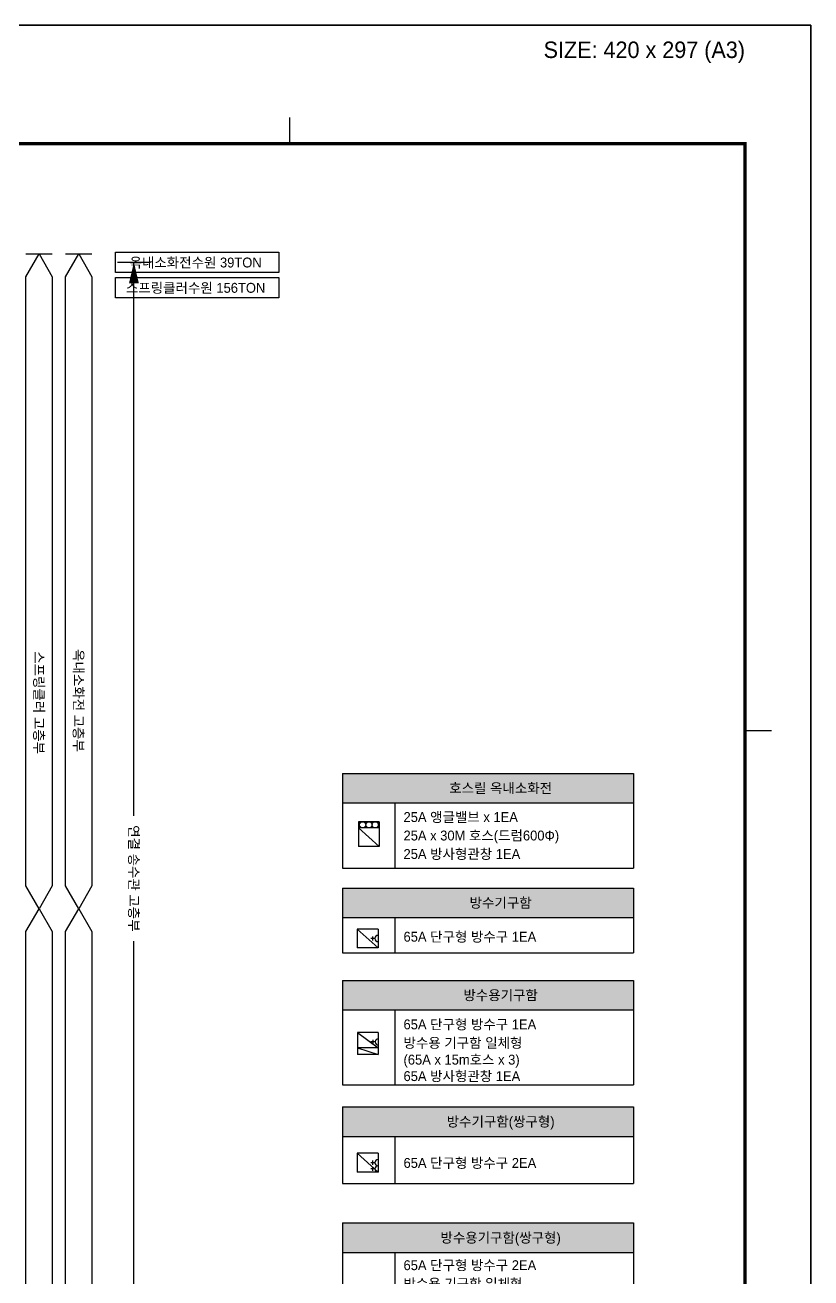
# Model space of a CAD drawing. Header units: millimetres. Extents: x -690680 to -601580, y 65384 to 191384.
# Drawn here: x -637332 to -601580, y 134364 to 191384 of the extents above; entities that cross this region are included whole.
import ezdxf
from ezdxf.enums import TextEntityAlignment as Align

# ---------------------------------------------------------------- set-up
doc = ezdxf.new("R2010")
doc.units = ezdxf.units.MM
doc.header["$LTSCALE"] = 200
for name, color, linetype in [('2', 2, 'Continuous'), ('253', 253, 'Continuous'), ('FF', 255, 'Continuous'), ('FPP', 7, 'Continuous'), ('SHEET', 7, 'Continuous'), ('TEX', 3, 'Continuous')]:
    doc.layers.add(name, color=color, linetype=linetype)
doc.layers.add('AREA', color=161, linetype='Continuous', plot=False)
doc.layers.add('작업', color=105, linetype='Continuous', plot=False)
doc.styles.get("Standard").update_dxf_attribs({"font": 'Dotum.ttf'})
doc.styles.add('돋움', font='Dotum.ttf')

# ---------------------------------------------------------------- blocks, each defined once
blk = doc.blocks.new('A&C시트(A3)')
at = {"layer": 'SHEET', "color": 8}
blk.add_lwpolyline([(0, 29700), (42000, 29700), (42000, 0), (0, 0)], close=True, dxfattribs=at)
for points in [[(10700, 28700), (10700, 29100)], [(1800, 21800), (1400, 21800)]]:
    blk.add_lwpolyline(points, dxfattribs=at)
at = {"layer": 'SHEET', "const_width": 50}
blk.add_lwpolyline([(1800, 28700), (41000, 28700), (41000, 1000), (1800, 1000)], close=True, dxfattribs=at)
at = {"layer": 'AREA', "color": 8, "ltscale": 0.5}
blk.add_text('SIZE: 420 x 297 (A3)', height=250, rotation=90, dxfattribs=at).set_placement((500, 28700), align=Align.RIGHT)
blk = doc.blocks.new('A$C5621405B')
for p, q in [((0, 1135), (0, 0)), ((945, 1135), (0, 1135)), ((945, 1135), (0, 1135)), ((945, 851), (0, 851)), ((0, 851), (945, 0)), ((945, 1135), (945, 0)), ((945, 0), (0, 0))]:
    blk.add_line(p, q)
at = {"layer": '2', "color": 2}
for centre in [(189, 993), (473, 993), (756, 993)]:
    blk.add_circle(centre, 142, dxfattribs=at)

msp = doc.modelspace()

# ---------------------------------------------------------------- hatches: boundary and pattern name
at = {"layer": '253'}
for points in [[(-622885, 157328), (-609651, 157328), (-609651, 155984), (-622885, 155984)], [(-622885, 152110), (-609651, 152110), (-609651, 150766), (-622885, 150766)], [(-622885, 147904), (-609651, 147904), (-609651, 146560), (-622885, 146560)], [(-622885, 142151), (-609651, 142151), (-609651, 140807), (-622885, 140807)], [(-622885, 136868), (-609651, 136868), (-609651, 135524), (-622885, 135524)]]:
    msp.add_hatch(color=256, dxfattribs=at).paths.add_polyline_path(points)

# ---------------------------------------------------------------- linework, layer by layer
at = {"color": 1, "linetype": 'Continuous'}
for p, q in [((-637293, 180966), (-636093, 180966)), ((-635493, 180966), (-634293, 180966)), ((-633131, 180595), (-631629, 180595)), ((-632380, 155393), (-632380, 180595)), ((-632380, 113363), (-632380, 149692))]:
    msp.add_line(p, q, dxfattribs=at)
for p, q in [((-622885, 157328), (-609651, 157328)), ((-622885, 157328), (-622885, 153010)), ((-609651, 157328), (-609651, 153010)), ((-622885, 155984), (-609651, 155984)), ((-620511, 155984), (-620511, 153010)), ((-622885, 153010), (-609651, 153010)), ((-622885, 152110), (-609651, 152110)), ((-622885, 152110), (-622885, 149158)), ((-609651, 152110), (-609651, 149158)), ((-622885, 150766), (-609651, 150766)), ((-620511, 150766), (-620511, 149158)), ((-622220, 150238), (-622220, 149387)), ((-621275, 150238), (-622220, 150238)), ((-622220, 150238), (-621275, 149387)), ((-621275, 150238), (-621275, 149387)), ((-621417, 149813), (-621606, 149813)), ((-621511, 149718), (-621511, 149907)), ((-622885, 149158), (-609651, 149158)), ((-621275, 149387), (-622220, 149387)), ((-622885, 147904), (-609651, 147904)), ((-622885, 147904), (-622885, 143159)), ((-609651, 147904), (-609651, 143159)), ((-622885, 146560), (-609651, 146560)), ((-620511, 146560), (-620511, 143159)), ((-621265, 145533), (-622210, 145533)), ((-622210, 145533), (-622210, 144532)), ((-622210, 145533), (-621265, 144832)), ((-621265, 145533), (-621265, 144532)), ((-621265, 144832), (-622210, 144832)), ((-621407, 145108), (-621596, 145108)), ((-621501, 145013), (-621501, 145202)), ((-621265, 144532), (-622210, 144532)), ((-622885, 143159), (-609651, 143159)), ((-622885, 142151), (-609651, 142151)), ((-622885, 142151), (-622885, 138670)), ((-609651, 142151), (-609651, 138670)), ((-622885, 140807), (-609651, 140807)), ((-620511, 140807), (-620511, 138670)), ((-622220, 140036), (-622220, 139185)), ((-621275, 140036), (-622220, 140036)), ((-622220, 140036), (-621275, 139185)), ((-621511, 139516), (-621511, 139705)), ((-621275, 140036), (-621275, 139185)), ((-621275, 139185), (-622220, 139185)), ((-621417, 139610), (-621606, 139610)), ((-621417, 139327), (-621606, 139327)), ((-621511, 139232), (-621511, 139421)), ((-622885, 138670), (-609651, 138670)), ((-622885, 136868), (-609651, 136868)), ((-622885, 136868), (-622885, 132200)), ((-609651, 136868), (-609651, 132200)), ((-622885, 135524), (-609651, 135524)), ((-620511, 135524), (-620511, 132200))]:
    msp.add_line(p, q)
at = {"color": 7}
msp.add_line((-622210, 144832), (-621265, 144532), dxfattribs=at)
at = {"color": 253, "elevation": 0}
for points in [[(-636693, 180966), (-636093, 179927), (-636093, 152204), (-636693, 151164), (-637293, 152204), (-637293, 179927), (-636693, 180966)], [(-634893, 180966), (-634293, 179927), (-634293, 152204), (-634893, 151164), (-635493, 152204), (-635493, 179927), (-634893, 180966)], [(-636693, 151164), (-636093, 150125), (-636093, 110204), (-636693, 109164), (-637293, 110204), (-637293, 150125), (-636693, 151164)], [(-634893, 151164), (-634293, 150125), (-634293, 114404), (-634893, 113364), (-635493, 114404), (-635493, 150125), (-634893, 151164)]]:
    msp.add_lwpolyline(points, dxfattribs=at)
at = {"color": 1, "linetype": 'Continuous', "elevation": 0}
msp.add_lwpolyline([(-632380, 179629, 450, 0.75, 0), (-632380, 180595, 0.75, 0.75, 0)], format="xyseb", dxfattribs=at)
for centre in [(-621275, 149813), (-621265, 145108), (-621275, 139610), (-621275, 139327)]:
    msp.add_arc(centre, 142, 90, 270)
at = {"layer": '2', "color": 2}
for centre in [(-622031, 150380), (-621748, 150380), (-621464, 150380), (-622021, 145675), (-621738, 145675), (-621454, 145675), (-622031, 140177), (-621748, 140177), (-621464, 140177)]:
    msp.add_arc(centre, 142, 269.9967, 270.0033, dxfattribs=at)
at = {"layer": 'FF', "color": 4}
for points in [[(-633220, 181047), (-625782, 181047), (-625782, 180119), (-633220, 180119)], [(-633220, 179894), (-625782, 179894), (-625782, 178966), (-633220, 178966)]]:
    msp.add_lwpolyline(points, close=True, dxfattribs=at)
at = {"layer": '작업'}
msp.add_lwpolyline([(-690680, 191384), (-690680, 65384), (-601580, 65384), (-601580, 191384)], close=True, dxfattribs=at)

# ---------------------------------------------------------------- block references
at = {"xscale": 3, "yscale": 3, "zscale": 3, "rotation": 270}
msp.add_blockref('A&C시트(A3)', (-690680, 191384), dxfattribs=at)
msp.add_blockref('A$C5621405B', (-622161, 153993))

# ---------------------------------------------------------------- texts
at = {"linetype": 'Continuous', "style": '돋움'}
for s, p in [('스프링클러 고층부', (-636693, 160547, 0)), ('옥내소화전 고층부', (-634893, 160645, 0))]:
    msp.add_text(s, height=450, rotation=270, dxfattribs=at).set_placement(p, align=Align.MIDDLE)
msp.add_text('연결 송수관 고층부', height=450, rotation=270, dxfattribs=at).set_placement((-632380, 152549), align=Align.MIDDLE_CENTER)
at = {"layer": 'FPP', "color": 7, "style": '돋움'}
for s, p in [('옥내소화전수원 39TON', (-629574, 180582)), ('스프링클러수원 156TON', (-629574, 179429))]:
    msp.add_text(s, height=450, dxfattribs=at).set_placement(p, align=Align.MIDDLE)
at = {"layer": 'TEX', "style": '돋움'}
for s, p in [('호스릴 옥내소화전', (-615697, 156656)), ('방수기구함', (-615697, 151438)), ('방수용기구함', (-615697, 147232)), ('방수기구함(쌍구형)', (-615697, 141479)), ('방수용기구함(쌍구형)', (-615697, 136196))]:
    msp.add_text(s, height=450, dxfattribs=at).set_placement(p, align=Align.MIDDLE_CENTER)
for s, p in [('25A 앵글밸브 x 1EA', (-620115, 155114)), ('25A x 30M 호스(드럼600Φ)', (-620115, 154274)), ('25A 방사형관창 1EA', (-620115, 153434)), ('65A 단구형 방수구 1EA', (-620115, 149669)), ('65A 단구형 방수구 1EA', (-620115, 145678)), ('방수용 기구함 일체형', (-620115, 144838)), ('(65A x 15m호스 x 3)', (-620115, 144074)), ('65A 방사형관창 1EA', (-620115, 143324)), ('65A 단구형 방수구 2EA', (-620115, 139374)), ('65A 단구형 방수구 2EA', (-620115, 134719)), ('방수용 기구함 일체형', (-620115, 133879))]:
    msp.add_text(s, height=450, dxfattribs=at).set_placement(p)

doc.saveas('drawing.dxf')
